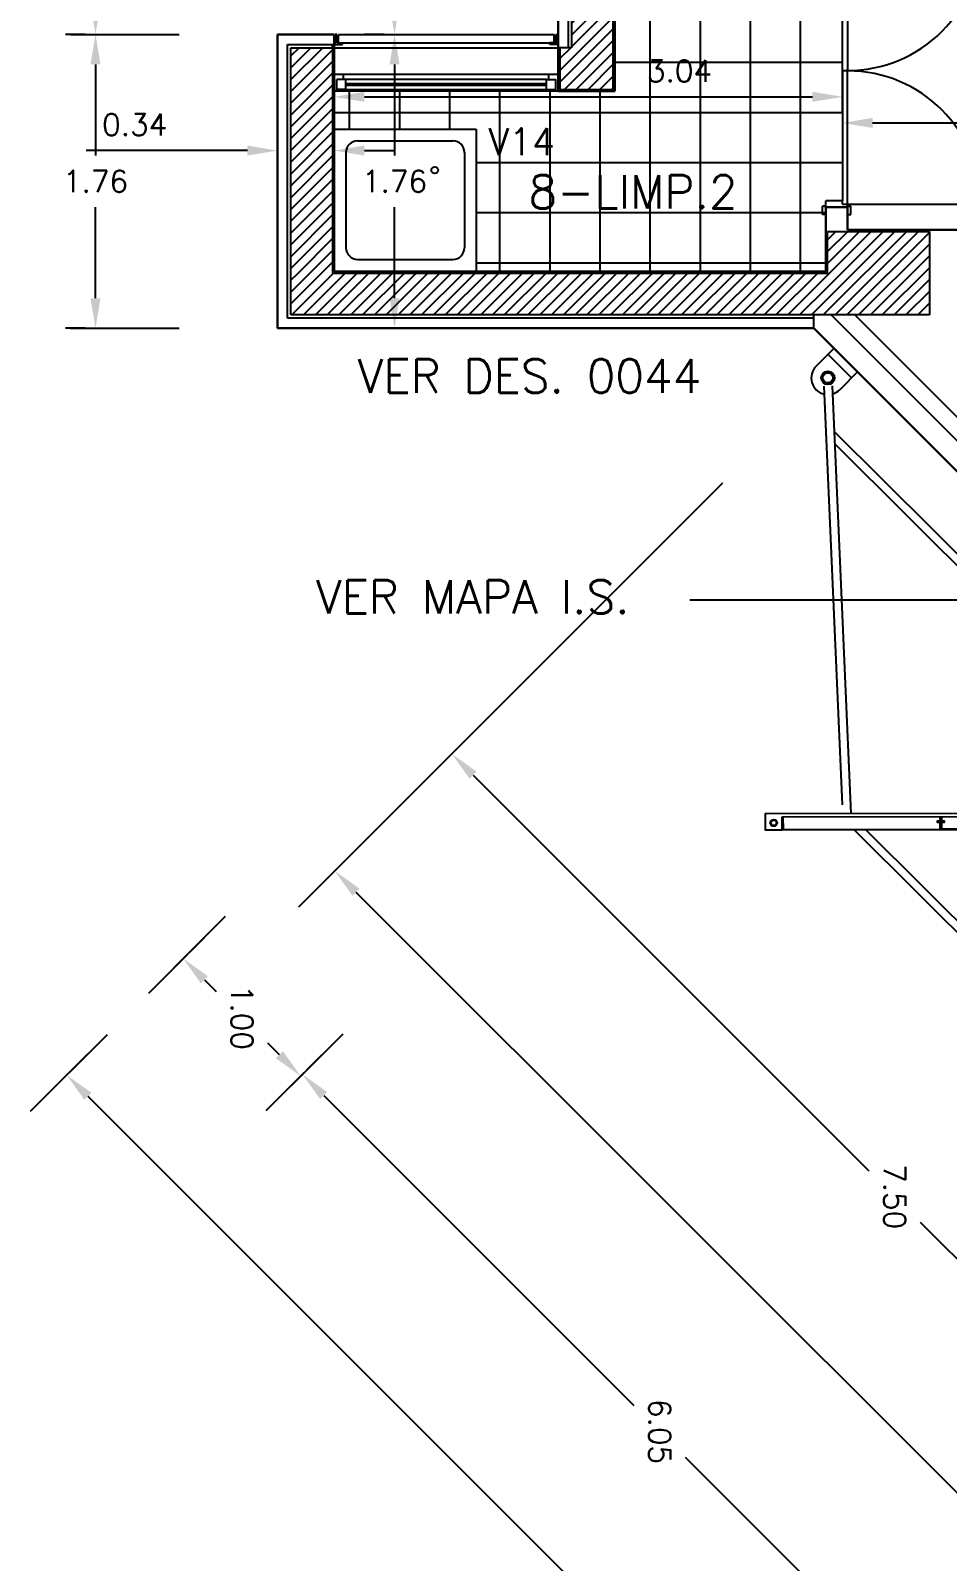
# Model space of a CAD drawing. Extents: x 19.8 to 90.6, y 5.5 to 74.
# Drawn here: x 19.76 to 25.25, y 30.37 to 39.54 of the extents above; entities that cross this region are included whole.
import ezdxf

# ---------------------------------------------------------------- set-up
doc = ezdxf.new("R2010")
doc.units = 0
doc.header["$MEASUREMENT"] = 0
for name, pattern in [('1st floor plan$0$Default', [0]), ('Default', [0]), ('Solid', [0])]:
    doc.linetypes.add(name, pattern=pattern)
doc.layers.get('DEFPOINTS').update_dxf_attribs({"linetype": 'Solid'})
for name, color, linetype in [('1st floor plan$0$1FIN', 15, 'Continuous'), ('1st floor plan$0$2FIN', 7, 'Continuous'), ('1st floor plan$0$CAIX', 52, 'Continuous'), ('1st floor plan$0$Equipment', 92, '1st floor plan$0$Default'), ('1st floor plan$0$ESTR', 92, 'Continuous'), ('1st floor plan$0$FACH', 142, 'Continuous'), ('1st floor plan$0$Hatch', 15, 'Continuous'), ('Dimensions (COTAS)', 212, 'Solid'), ('Text O', 212, 'Default'), ('VAO', 132, 'Default'), ('Xref_Plan', 7, 'Continuous')]:
    doc.layers.add(name, color=color, linetype=linetype)
doc.layers.add('1st floor plan$0$Interior Walls', color=7, linetype='Continuous', lineweight=30)
doc.layers.add('1st floor plan$0$Partitions', color=7, linetype='Continuous', lineweight=30)
doc.layers.add('PAVM', color=8, linetype='Continuous', plot=False)
doc.styles.add('Simplex', font='SIMPLEX.SHX')
doc.dimstyles.get("Standard").update_dxf_attribs({"dimtxt": 0.13, "dimasz": 0.18, "dimexe": 0.18, "dimexo": 0.0625, "dimgap": 0.09, "dimtad": 1, "dimtih": 1, "dimtoh": 1, "dimzin": 0, "dimdsep": 46, "dimtxsty": 'Simplex', "dimcen": 0.09, "dimadec": 0, "dimazin": 0, "dimtfac": 1, "dimtofl": 0, "dimtmove": 0, "dimatfit": 3, "dimfxl": 1, "dimtolj": 1, "dimtzin": 0, "dimarcsym": 0})

# ---------------------------------------------------------------- blocks, each defined once
blk = doc.blocks.new('*D19')
at = {"layer": 'DEFPOINTS', "color": 0}
for p in [(19.9788, 33.2848), (19.8691, 33.1751), (46.9443, 6.0998)]:
    blk.add_point(p, dxfattribs=at)
at = {"layer": 'Dimensions (COTAS)', "color": 0, "lineweight": -2}
for p, q in [((19.9133, 33.2193), (20.1061, 33.4121)), ((20.1061, 33.1575), (33.3614, 19.9022)), ((46.9268, 6.3369), (33.6714, 19.5922)), ((46.9885, 6.144), (47.1813, 6.3369))]:
    blk.add_line(p, q, dxfattribs=at)
at = {"layer": 'Dimensions (COTAS)', "color": 0}
for points in [[(20.1273, 33.1788), (20.0849, 33.1363), (19.9788, 33.2848)], [(46.948, 6.3581), (46.9055, 6.3156), (47.054, 6.2096)]]:
    blk.add_solid(points, dxfattribs=at)
at = {"layer": 'Dimensions (COTAS)', "color": 0, "insert": (33.5164, 19.7472), "char_height": 0.13, "attachment_point": 5, "rotation": 270, "style": 'Simplex'}
blk.add_mtext('\\A1;38.29', dxfattribs=at)
blk = doc.blocks.new('*D20')
at = {"layer": 'DEFPOINTS', "color": 0}
for p in [(23.9492, 36.8731), (21.5836, 34.5076), (50.4657, 10.3566)]:
    blk.add_point(p, dxfattribs=at)
at = {"layer": 'Dimensions (COTAS)', "color": 0, "lineweight": -2}
for p, q in [((23.905, 36.8289), (21.4563, 34.3803)), ((21.7109, 34.3803), (34.6869, 21.4043)), ((47.9728, 8.1183), (34.9969, 21.0943)), ((50.4215, 10.3124), (47.9728, 7.8638))]:
    blk.add_line(p, q, dxfattribs=at)
at = {"layer": 'Dimensions (COTAS)', "color": 0}
for points in [[(21.7321, 34.4015), (21.6897, 34.3591), (21.5836, 34.5076)], [(47.9941, 8.1395), (47.9516, 8.0971), (48.1001, 7.9911)]]:
    blk.add_solid(points, dxfattribs=at)
at = {"layer": 'Dimensions (COTAS)', "color": 0, "insert": (34.8419, 21.2493), "char_height": 0.13, "attachment_point": 5, "rotation": 270, "style": 'Simplex'}
blk.add_mtext('\\A1;37.50', dxfattribs=at)
blk = doc.blocks.new('*D84')
at = {"layer": 'DEFPOINTS', "color": 0}
for p in [(24.6237, 39.1431), (21.581, 38.9868), (24.6237, 38.9868)]:
    blk.add_point(p, dxfattribs=at)
at = {"layer": 'Dimensions (COTAS)', "color": 0, "lineweight": -2}
for p, q in [((21.581, 39.0493), (21.581, 39.3231)), ((24.6237, 39.0493), (24.6237, 39.3231)), ((21.761, 39.1431), (24.4437, 39.1431))]:
    blk.add_line(p, q, dxfattribs=at)
at = {"layer": 'Dimensions (COTAS)', "color": 0}
for points in [[(21.761, 39.1731), (21.761, 39.1131), (21.581, 39.1431)], [(24.4437, 39.1731), (24.4437, 39.1131), (24.6237, 39.1431)]]:
    blk.add_solid(points, dxfattribs=at)
at = {"layer": 'Dimensions (COTAS)', "color": 0, "insert": (23.6478, 39.2981), "char_height": 0.13, "attachment_point": 5, "style": 'Simplex'}
blk.add_mtext('\\A1;3.04', dxfattribs=at)
blk = doc.blocks.new('*D87')
at = {"layer": 'DEFPOINTS', "color": 0}
for p in [(21.3903, 33.289), (21.2799, 33.1785), (25.5578, 28.9005)]:
    blk.add_point(p, dxfattribs=at)
at = {"layer": 'Dimensions (COTAS)', "color": 0, "lineweight": -2}
for p, q in [((21.324, 33.2227), (21.5176, 33.4162)), ((21.5176, 33.1617), (23.3743, 31.305)), ((25.541, 29.1382), (23.6843, 30.995)), ((25.602, 28.9447), (25.7956, 29.1382))]:
    blk.add_line(p, q, dxfattribs=at)
at = {"layer": 'Dimensions (COTAS)', "color": 0}
for points in [[(21.5388, 33.1829), (21.4964, 33.1405), (21.3903, 33.289)], [(25.5622, 29.1595), (25.5198, 29.117), (25.6683, 29.011)]]:
    blk.add_solid(points, dxfattribs=at)
at = {"layer": 'Dimensions (COTAS)', "color": 0, "insert": (23.5293, 31.15), "char_height": 0.13, "attachment_point": 5, "rotation": 270, "style": 'Simplex'}
blk.add_mtext('\\A1;6.05', dxfattribs=at)
blk = doc.blocks.new('*D88')
at = {"layer": 'DEFPOINTS', "color": 0}
for p in [(23.9492, 36.8731), (22.2844, 35.2083), (29.2525, 31.5698)]:
    blk.add_point(p, dxfattribs=at)
at = {"layer": 'Dimensions (COTAS)', "color": 0, "lineweight": -2}
for p, q in [((23.905, 36.8289), (22.1571, 35.081)), ((22.4117, 35.081), (24.781, 32.7117)), ((27.4604, 30.0323), (25.091, 32.4017)), ((29.2083, 31.5256), (27.4604, 29.7777))]:
    blk.add_line(p, q, dxfattribs=at)
at = {"layer": 'Dimensions (COTAS)', "color": 0}
for points in [[(22.4329, 35.1023), (22.3904, 35.0598), (22.2844, 35.2083)], [(27.4816, 30.0535), (27.4392, 30.0111), (27.5877, 29.905)]]:
    blk.add_solid(points, dxfattribs=at)
at = {"layer": 'Dimensions (COTAS)', "color": 0, "insert": (24.936, 32.5567), "char_height": 0.13, "attachment_point": 5, "rotation": 270, "style": 'Simplex'}
blk.add_mtext('\\A1;7.50', dxfattribs=at)
blk = doc.blocks.new('L')
at = {"color": 0}
blk.add_line((0, 0.15), (0, -0.5), dxfattribs=at)
blk = doc.blocks.new('*D91')
at = {"layer": 'DEFPOINTS', "color": 0}
for p in [(20.6762, 33.9823), (20.5762, 33.8822), (21.2799, 33.1785)]:
    blk.add_point(p, dxfattribs=at)
at = {"layer": 'Dimensions (COTAS)', "color": 0, "lineweight": -2}
for p, q in [((20.6204, 33.9264), (20.8035, 34.1096)), ((20.8035, 33.855), (20.8731, 33.7854)), ((21.2527, 33.4059), (21.1831, 33.4754)), ((21.324, 33.2227), (21.5072, 33.4059))]:
    blk.add_line(p, q, dxfattribs=at)
at = {"layer": 'Dimensions (COTAS)', "color": 0}
for points in [[(20.8247, 33.8762), (20.7823, 33.8338), (20.6762, 33.9823)], [(21.2739, 33.4271), (21.2314, 33.3846), (21.3799, 33.2786)]]:
    blk.add_solid(points, dxfattribs=at)
at = {"layer": 'Dimensions (COTAS)', "color": 0, "insert": (21.0281, 33.6304), "char_height": 0.13, "attachment_point": 5, "rotation": 270, "style": 'Simplex'}
blk.add_mtext('\\A1;1.00', dxfattribs=at)
blk = doc.blocks.new('*D93')
at = {"layer": 'DEFPOINTS', "color": 0}
for p in [(21.241, 38.9868), (21.581, 38.9868), (21.581, 38.8213)]:
    blk.add_point(p, dxfattribs=at)
at = {"layer": 'Dimensions (COTAS)', "color": 0, "lineweight": -2}
for p, q in [((21.241, 38.9243), (21.241, 38.6413)), ((21.581, 38.9243), (21.581, 38.6413)), ((21.061, 38.8213), (20.0948, 38.8213)), ((21.761, 38.8213), (21.941, 38.8213))]:
    blk.add_line(p, q, dxfattribs=at)
at = {"layer": 'Dimensions (COTAS)', "color": 0}
for points in [[(21.061, 38.8513), (21.061, 38.7913), (21.241, 38.8213)], [(21.761, 38.8513), (21.761, 38.7913), (21.581, 38.8213)]]:
    blk.add_solid(points, dxfattribs=at)
at = {"layer": 'Dimensions (COTAS)', "color": 0, "insert": (20.386, 38.9763), "char_height": 0.13, "attachment_point": 5, "style": 'Simplex'}
blk.add_mtext('\\A1;0.34', dxfattribs=at)
blk = doc.blocks.new('*D94')
at = {"layer": 'DEFPOINTS', "color": 0}
for p in [(20.1514, 40.1821), (20.1514, 40.1821), (20.1514, 39.5171)]:
    blk.add_point(p, dxfattribs=at)
at = {"layer": 'Dimensions (COTAS)', "color": 0, "lineweight": -2}
for p, q in [((20.1514, 40.1821), (20.1514, 40.3621)), ((20.1514, 40.3621), (20.6376, 40.3621)), ((20.0889, 40.1821), (19.9714, 40.1821)), ((20.1514, 39.6971), (20.1514, 40.0021)), ((20.0889, 39.5171), (19.9714, 39.5171))]:
    blk.add_line(p, q, dxfattribs=at)
at = {"layer": 'Dimensions (COTAS)', "color": 0}
for points in [[(20.1214, 40.0021), (20.1814, 40.0021), (20.1514, 40.1821)], [(20.1214, 39.6971), (20.1814, 39.6971), (20.1514, 39.5171)]]:
    blk.add_solid(points, dxfattribs=at)
at = {"layer": 'Dimensions (COTAS)', "color": 0, "insert": (20.4395, 40.5171), "char_height": 0.13, "attachment_point": 5, "style": 'Simplex'}
blk.add_mtext('\\A1;0.67', dxfattribs=at)
blk = doc.blocks.new('*D95')
at = {"layer": 'DEFPOINTS', "color": 0}
for p in [(20.1514, 39.5171), (20.1514, 39.5171), (20.1514, 37.7571)]:
    blk.add_point(p, dxfattribs=at)
at = {"layer": 'Dimensions (COTAS)', "color": 0, "lineweight": -2}
for p, q in [((20.0889, 39.5171), (19.9714, 39.5171)), ((20.1514, 39.3371), (20.1514, 38.7921)), ((20.1514, 37.9371), (20.1514, 38.4821)), ((20.0889, 37.7571), (19.9714, 37.7571))]:
    blk.add_line(p, q, dxfattribs=at)
at = {"layer": 'Dimensions (COTAS)', "color": 0}
for points in [[(20.1214, 39.3371), (20.1814, 39.3371), (20.1514, 39.5171)], [(20.1214, 37.9371), (20.1814, 37.9371), (20.1514, 37.7571)]]:
    blk.add_solid(points, dxfattribs=at)
at = {"layer": 'Dimensions (COTAS)', "color": 0, "insert": (20.1514, 38.6371), "char_height": 0.13, "attachment_point": 5, "style": 'Simplex'}
blk.add_mtext('\\A1;1.76', dxfattribs=at)
blk = doc.blocks.new('*D96')
at = {"layer": 'DEFPOINTS', "color": 0}
for p in [(21.9416, 39.5171), (21.9416, 39.5171), (21.9416, 37.7571)]:
    blk.add_point(p, dxfattribs=at)
at = {"layer": 'Dimensions (COTAS)', "color": 0, "lineweight": -2}
for p, q in [((21.8791, 39.5171), (21.7616, 39.5171)), ((21.9416, 39.3371), (21.9416, 38.7921)), ((21.9416, 37.9371), (21.9416, 38.4821)), ((21.8791, 37.7571), (21.7616, 37.7571))]:
    blk.add_line(p, q, dxfattribs=at)
at = {"layer": 'Dimensions (COTAS)', "color": 0}
for points in [[(21.9116, 39.3371), (21.9716, 39.3371), (21.9416, 39.5171)], [(21.9116, 37.9371), (21.9716, 37.9371), (21.9416, 37.7571)]]:
    blk.add_solid(points, dxfattribs=at)
at = {"layer": 'Dimensions (COTAS)', "color": 0, "insert": (21.9416, 38.6371), "char_height": 0.13, "attachment_point": 5, "style": 'Simplex'}
blk.add_mtext('\\A1;1.76', dxfattribs=at)
blk = doc.blocks.new('*D97')
at = {"layer": 'DEFPOINTS', "color": 0}
for p in [(21.9416, 40.1821), (21.9416, 40.1821), (21.9416, 39.5171)]:
    blk.add_point(p, dxfattribs=at)
at = {"layer": 'Dimensions (COTAS)', "color": 0, "lineweight": -2}
for p, q in [((21.9416, 40.1821), (21.9416, 40.3621)), ((21.9416, 40.3621), (22.4277, 40.3621)), ((21.8791, 40.1821), (21.7616, 40.1821)), ((21.9416, 39.6971), (21.9416, 40.0021)), ((21.8791, 39.5171), (21.7616, 39.5171))]:
    blk.add_line(p, q, dxfattribs=at)
at = {"layer": 'Dimensions (COTAS)', "color": 0}
for points in [[(21.9116, 40.0021), (21.9716, 40.0021), (21.9416, 40.1821)], [(21.9116, 39.6971), (21.9716, 39.6971), (21.9416, 39.5171)]]:
    blk.add_solid(points, dxfattribs=at)
at = {"layer": 'Dimensions (COTAS)', "color": 0, "insert": (22.2297, 40.5171), "char_height": 0.13, "attachment_point": 5, "style": 'Simplex'}
blk.add_mtext('\\A1;0.67', dxfattribs=at)
blk = doc.blocks.new('*D124')
at = {"layer": 'DEFPOINTS', "color": 0}
for p in [(24.6237, 38.9868), (26.811, 38.9868), (26.811, 38.1817)]:
    blk.add_point(p, dxfattribs=at)
at = {"layer": 'Dimensions (COTAS)', "color": 0, "lineweight": -2}
for p, q in [((24.6237, 39.0493), (24.6237, 39.1668)), ((26.811, 38.2442), (26.811, 39.1668)), ((24.8037, 38.9868), (26.631, 38.9868))]:
    blk.add_line(p, q, dxfattribs=at)
at = {"layer": 'Dimensions (COTAS)', "color": 0}
for points in [[(24.8037, 39.0168), (24.8037, 38.9568), (24.6237, 38.9868)], [(26.631, 39.0168), (26.631, 38.9568), (26.811, 38.9868)]]:
    blk.add_solid(points, dxfattribs=at)
at = {"layer": 'Dimensions (COTAS)', "color": 0, "insert": (25.7174, 39.1418), "char_height": 0.13, "attachment_point": 5, "style": 'Simplex'}
blk.add_mtext('\\A1;2.19', dxfattribs=at)
blk = doc.blocks.new('PD80-13')
at = {"color": 0}
for p, q in [((0, 0), (0, 0.7989)), ((1.6, 0), (1.6, 0.7989)), ((-0.0619, 0.005), (-0.0619, 0.02)), ((-0.0619, 0.02), (-0.0119, 0.02)), ((-0.0619, 0.005), (-0.0569, 0.005)), ((-0.0569, 0), (-0.0569, 0.005)), ((-0.0169, 0), (-0.0169, 0.005)), ((-0.0169, 0.005), (-0.0119, 0.005)), ((-0.0169, 0), (0, 0)), ((-0.0119, 0.005), (-0.0119, 0.02)), ((0, -0.03), (0, 0)), ((0, 0), (0.8, 0)), ((1.6, 0), (0.8, 0)), ((1.6, -0.03), (1.6, 0)), ((1.6169, 0), (1.6, 0)), ((1.6619, 0.02), (1.6119, 0.02)), ((1.6119, 0.005), (1.6119, 0.02)), ((1.6169, 0.005), (1.6119, 0.005)), ((1.6169, 0), (1.6169, 0.005)), ((1.6619, 0.005), (1.6569, 0.005)), ((1.6569, 0), (1.6569, 0.005)), ((1.6619, 0.005), (1.6619, 0.02)), ((0, -0.03), (0.02, -0.03)), ((0.02, -0.03), (0.02, -0.13)), ((0.8, -0.03), (0.02, -0.03)), ((0.8, 0), (0.8, -0.03)), ((0.8, 0), (0.8, -0.03)), ((0.8, -0.03), (1.58, -0.03)), ((1.58, -0.03), (1.58, -0.13)), ((1.6, -0.03), (1.58, -0.03)), ((-0.0619, -0.135), (-0.0619, -0.15)), ((-0.0619, -0.135), (-0.0569, -0.135)), ((-0.0619, -0.15), (-0.0119, -0.15)), ((-0.0569, -0.13), (-0.0569, -0.135)), ((-0.0169, -0.13), (-0.0169, -0.135)), ((-0.0169, -0.13), (0.02, -0.13)), ((-0.0169, -0.135), (-0.0119, -0.135)), ((-0.0119, -0.135), (-0.0119, -0.15)), ((1.6169, -0.13), (1.58, -0.13)), ((1.6169, -0.135), (1.6119, -0.135)), ((1.6119, -0.135), (1.6119, -0.15)), ((1.6619, -0.15), (1.6119, -0.15)), ((1.6169, -0.13), (1.6169, -0.135)), ((1.6569, -0.13), (1.6569, -0.135)), ((1.6619, -0.135), (1.6569, -0.135)), ((1.6619, -0.135), (1.6619, -0.15))]:
    blk.add_line(p, q, dxfattribs=at)
for centre, start, end in [((0, 0), 360, 90), ((1.6, 0), 90, 180)]:
    blk.add_arc(centre, 0.7989, start, end, dxfattribs=at)
blk = doc.blocks.new('1st floor plan$0$BRISE 1')
at = {"layer": '1st floor plan$0$FACH'}
for p, q in [((-0.0916, 0.1), (-2.6512, 2.6596)), ((-0.0209, 0.1), (-2.5804, 2.6596)), ((2.0917, 0.1088), (-0.4591, 2.6596)), ((2.1624, 0.1088), (-0.3884, 2.6596)), ((-0.1783, 2.6585), (-0.0731, 0.1522)), ((-0.1284, 2.6606), (-0.0209, 0.1)), ((2.4965, 0.1905), (2.6379, 0.0491)), ((-0.4328, 0.08), (2.4172, 0.08)), ((2.6732, 0.0845), (2.5672, -0.0216))]:
    blk.add_line(p, q, dxfattribs=at)
at = {"layer": '1st floor plan$0$FACH', "color": 7}
for p, q in [((0.5172, 0), (0.5172, 0.08)), ((1.4672, 0), (1.4672, 0.08))]:
    blk.add_line(p, q, dxfattribs=at)
at = {"layer": '1st floor plan$0$FACH'}
for points in [[(2.4059, 0.1), (2.5318, 0.2259), (2.6732, 0.0845)], [(-0.4328, 0), (-0.5328, 0), (-0.5328, 0.1), (2.5672, 0.1), (2.5672, 0), (2.4172, 0)], [(0.5122, 0.045), (0.4972, 0.045), (0.4972, 0.055), (0.5122, 0.055)], [(0.5222, 0.055), (0.5372, 0.055), (0.5372, 0.045), (0.5222, 0.045)], [(1.4622, 0.045), (1.4472, 0.045), (1.4472, 0.055), (1.4622, 0.055)], [(1.4722, 0.055), (1.4872, 0.055), (1.4872, 0.045), (1.4722, 0.045)]]:
    blk.add_lwpolyline(points, dxfattribs=at)
at = {"layer": '1st floor plan$0$FACH', "color": 7}
for points in [[(2.4172, 0.08), (2.4172, 0), (-0.4328, 0), (-0.4328, 0.08)], [(-0.4278, 0.08), (-0.4278, 0.005), (0.5122, 0.005), (0.5122, 0.08)], [(1.4622, 0.08), (1.4622, 0.005), (0.5222, 0.005), (0.5222, 0.08)], [(2.4122, 0.08), (2.4122, 0.005), (1.4722, 0.005), (1.4722, 0.08)]]:
    blk.add_lwpolyline(points, dxfattribs=at)
for centre, radius in [((-0.4831, 0.0444), 0.0206), ((-0.4831, 0.0444), 0.0166), ((2.4965, 0.0491), 0.04), ((2.4965, 0.0491), 0.03)]:
    blk.add_circle(centre, radius, dxfattribs=at)
at = {"layer": '1st floor plan$0$FACH'}
for start, end in [(209.41426, 257.48964), (286.44552, 315)]:
    blk.add_arc((2.4965, 0.0491), 0.1, start, end, dxfattribs=at)
blk = doc.blocks.new('*X438')
at = {"color": 0, "linetype": 'ByBlock'}
for p, q in [((-25.2673, -3.9127), (-25.0764, -3.7218)), ((-25.2673, -3.842), (-25.1471, -3.7218)), ((-25.2673, -3.7712), (-25.2178, -3.7218)), ((-25.2673, -3.9834), (-25.0173, -3.7334)), ((-25.2673, -4.0541), (-25.0173, -3.8041)), ((-25.2673, -4.1248), (-25.0173, -3.8748)), ((-25.2673, -4.1955), (-25.0173, -3.9455)), ((-25.2673, -4.2662), (-25.0173, -4.0162)), ((-25.2673, -4.3369), (-25.0173, -4.0869)), ((-25.2673, -4.4076), (-25.0173, -4.1576)), ((-25.2673, -4.4784), (-25.0173, -4.2284)), ((-25.2673, -4.5491), (-25.0173, -4.2991)), ((-25.2673, -4.6198), (-25.0173, -4.3698)), ((-25.2673, -4.6905), (-25.0173, -4.4405)), ((-25.2673, -4.7612), (-25.0173, -4.5112)), ((-25.2673, -4.8319), (-25.0173, -4.5819)), ((-25.2673, -4.9026), (-25.0173, -4.6526)), ((-25.2673, -4.9733), (-25.0173, -4.7233)), ((-25.2673, -5.044), (-25.0173, -4.794)), ((-25.2243, -5.0718), (-25.0173, -4.8647)), ((-25.1536, -5.0718), (-25.0173, -4.9355)), ((-25.0829, -5.0718), (-25.0173, -5.0062))]:
    blk.add_line(p, q, dxfattribs=at)
blk = doc.blocks.new('*X439')
at = {"color": 0, "linetype": 'ByBlock'}
for p, q in [((-25.2673, -5.2562), (-25.0829, -5.0718)), ((-25.2673, -5.1855), (-25.1536, -5.0718)), ((-25.2673, -5.1147), (-25.2243, -5.0718)), ((-25.2622, -5.3218), (-25.0122, -5.0718)), ((-25.1915, -5.3218), (-24.9415, -5.0718)), ((-25.1208, -5.3218), (-24.8708, -5.0718)), ((-25.0501, -5.3218), (-24.8001, -5.0718)), ((-24.9793, -5.3218), (-24.7293, -5.0718)), ((-24.9086, -5.3218), (-24.6586, -5.0718)), ((-24.8379, -5.3218), (-24.5879, -5.0718)), ((-24.7672, -5.3218), (-24.5172, -5.0718)), ((-24.6965, -5.3218), (-24.4465, -5.0718)), ((-24.6258, -5.3218), (-24.3758, -5.0718)), ((-24.5551, -5.3218), (-24.3051, -5.0718)), ((-24.4844, -5.3218), (-24.2344, -5.0718)), ((-24.4137, -5.3218), (-24.1637, -5.0718)), ((-24.3429, -5.3218), (-24.0929, -5.0718)), ((-24.2722, -5.3218), (-24.0222, -5.0718)), ((-24.2015, -5.3218), (-23.9515, -5.0718)), ((-24.1308, -5.3218), (-23.8808, -5.0718)), ((-24.0601, -5.3218), (-23.8101, -5.0718)), ((-23.9894, -5.3218), (-23.7394, -5.0718)), ((-23.9187, -5.3218), (-23.6687, -5.0718)), ((-23.848, -5.3218), (-23.598, -5.0718)), ((-23.7773, -5.3218), (-23.5273, -5.0718)), ((-23.7065, -5.3218), (-23.4565, -5.0718)), ((-23.6358, -5.3218), (-23.3858, -5.0718)), ((-23.5651, -5.3218), (-23.3151, -5.0718)), ((-23.4944, -5.3218), (-23.2444, -5.0718)), ((-23.4237, -5.3218), (-23.1737, -5.0718)), ((-23.353, -5.3218), (-23.103, -5.0718)), ((-23.2823, -5.3218), (-23.0323, -5.0718)), ((-23.2116, -5.3218), (-22.9616, -5.0718)), ((-23.1409, -5.3218), (-22.8909, -5.0718)), ((-23.0702, -5.3218), (-22.8201, -5.0718)), ((-22.9994, -5.3218), (-22.7494, -5.0718)), ((-22.9287, -5.3218), (-22.6787, -5.0718)), ((-22.858, -5.3218), (-22.608, -5.0718)), ((-22.7873, -5.3218), (-22.5373, -5.0718)), ((-22.7166, -5.3218), (-22.4666, -5.0718)), ((-22.6459, -5.3218), (-22.3959, -5.0718)), ((-22.5752, -5.3218), (-22.3252, -5.0718)), ((-22.5045, -5.3218), (-22.2545, -5.0718)), ((-22.4338, -5.3218), (-22.1838, -5.0718)), ((-22.363, -5.3218), (-22.113, -5.0718)), ((-22.2923, -5.3218), (-22.0546, -5.084)), ((-22.2216, -5.3218), (-22.0546, -5.1547)), ((-22.1509, -5.3218), (-22.0546, -5.2254)), ((-22.0802, -5.3218), (-22.0546, -5.2961))]:
    blk.add_line(p, q, dxfattribs=at)
blk = doc.blocks.new('*X440')
at = {"color": 0, "linetype": 'ByBlock'}
for p, q in [((-22.0546, -5.2961), (-21.5802, -4.8218)), ((-22.0546, -5.2254), (-21.6509, -4.8218)), ((-22.0546, -5.1547), (-21.7216, -4.8218)), ((-22.0546, -5.084), (-21.7923, -4.8218)), ((-22.0546, -5.0133), (-21.863, -4.8218)), ((-22.0546, -4.9426), (-21.9338, -4.8218)), ((-22.0546, -4.8719), (-22.0045, -4.8218)), ((-22.0095, -5.3218), (-21.5095, -4.8218)), ((-21.9388, -5.3218), (-21.4446, -4.8276)), ((-21.8681, -5.3218), (-21.4446, -4.8983)), ((-21.7974, -5.3218), (-21.4446, -4.969)), ((-21.7266, -5.3218), (-21.4446, -5.0397)), ((-21.6559, -5.3218), (-21.4446, -5.1104)), ((-21.5852, -5.3218), (-21.4446, -5.1811)), ((-21.5145, -5.3218), (-21.4446, -5.2518))]:
    blk.add_line(p, q, dxfattribs=at)
blk = doc.blocks.new('*X437')
at = {"color": 0, "linetype": 'ByBlock'}
for p, q in [((-23.5869, -3.0808), (-23.4029, -2.8968)), ((-23.5869, -3.0101), (-23.4736, -2.8968)), ((-23.5869, -2.9394), (-23.5443, -2.8968)), ((-23.5869, -3.1515), (-23.3369, -2.9015)), ((-23.5869, -3.2222), (-23.3369, -2.9722)), ((-23.5869, -3.293), (-23.3369, -3.043)), ((-23.5869, -3.3637), (-23.3369, -3.1137)), ((-23.5869, -3.4344), (-23.3369, -3.1844)), ((-23.5869, -3.5051), (-23.3369, -3.2551)), ((-23.5869, -3.5758), (-23.3369, -3.3258)), ((-23.5869, -3.6465), (-23.3369, -3.3965)), ((-23.5869, -3.7172), (-23.3369, -3.4672)), ((-23.6569, -3.8579), (-23.3369, -3.5379)), ((-23.6569, -3.9286), (-23.3369, -3.6086)), ((-23.6569, -3.7872), (-23.5915, -3.7218)), ((-23.6293, -3.9718), (-23.3369, -3.6794)), ((-23.5586, -3.9718), (-23.3369, -3.7501)), ((-23.4879, -3.9718), (-23.3369, -3.8208)), ((-23.4172, -3.9718), (-23.3369, -3.8915)), ((-23.3465, -3.9718), (-23.3369, -3.9622))]:
    blk.add_line(p, q, dxfattribs=at)
blk = doc.blocks.new('1st floor plan')
at = {"layer": '1st floor plan$0$1FIN'}
for p, q in [((21.586, 39.4571), (21.586, 39.5171)), ((21.596, 39.5171), (21.586, 39.5171)), ((21.596, 39.4671), (21.596, 39.5171)), ((21.606, 39.5171), (22.8964, 39.5171)), ((21.606, 39.4671), (21.606, 39.5171)), ((22.8964, 39.4671), (22.8964, 39.5171)), ((22.9064, 39.5171), (22.9164, 39.5171)), ((22.9064, 39.4671), (22.9064, 39.5171)), ((22.9164, 39.4571), (22.9164, 39.5171)), ((21.586, 39.4571), (21.631, 39.4571)), ((21.596, 39.4671), (21.631, 39.4671)), ((21.631, 39.4671), (22.8964, 39.4671)), ((21.631, 39.4571), (21.631, 39.4671)), ((22.8714, 39.4571), (22.8714, 39.4671)), ((22.9064, 39.4671), (22.8714, 39.4671)), ((22.9164, 39.4571), (22.8714, 39.4571)), ((24.5551, 37.8371), (28.3545, 34.0376)), ((24.6965, 37.8371), (28.4252, 34.1084))]:
    blk.add_line(p, q, dxfattribs=at)
at = {"layer": '1st floor plan$0$2FIN'}
for p, q in [((22.9814, 40.2421), (22.9814, 39.4371)), ((21.301, 37.8171), (21.301, 39.4571)), ((21.301, 39.4571), (21.581, 39.4571)), ((21.571, 39.4371), (21.571, 39.4571)), ((21.581, 39.4371), (22.9214, 39.4371)), ((22.9314, 39.4371), (22.9214, 39.4371)), ((24.4512, 37.8171), (21.301, 37.8171)), ((24.4512, 37.7571), (24.4512, 37.8371))]:
    blk.add_line(p, q, dxfattribs=at)
at = {"layer": '1st floor plan$0$CAIX'}
for p, q in [((22.9214, 39.2771), (21.581, 39.2771)), ((21.651, 39.2471), (21.596, 39.2471)), ((21.596, 39.1771), (21.596, 39.2471)), ((21.636, 39.2471), (21.636, 39.2771)), ((22.8514, 39.2471), (21.651, 39.2471)), ((21.651, 39.1871), (21.651, 39.2471)), ((22.8514, 39.1871), (22.8514, 39.2471)), ((22.8514, 39.2471), (22.9064, 39.2471)), ((22.8664, 39.2471), (22.8664, 39.2771)), ((22.9064, 39.1771), (22.9064, 39.2471)), ((22.9214, 39.1771), (21.581, 39.1771)), ((21.651, 39.1871), (21.596, 39.1871)), ((21.651, 39.2221), (22.8514, 39.2221)), ((21.651, 39.2121), (22.8514, 39.2121)), ((21.651, 39.1871), (22.8514, 39.1871)), ((22.8514, 39.1871), (22.9064, 39.1871))]:
    blk.add_line(p, q, dxfattribs=at)
at = {"layer": '1st floor plan$0$Equipment'}
for p, q in [((21.5806, 38.9496), (22.4306, 38.9496)), ((21.7206, 38.8796), (22.2906, 38.8796)), ((22.4306, 38.9496), (22.4306, 38.0996)), ((21.6506, 38.8096), (21.6506, 38.2396)), ((22.3606, 38.8096), (22.3606, 38.2396)), ((21.7206, 38.1696), (22.2906, 38.1696))]:
    blk.add_line(p, q, dxfattribs=at)
blk.add_circle((22.1823, 38.7035), 0.02, dxfattribs=at)
for centre, start, end in [((21.7206, 38.8096), 90, 180), ((22.2906, 38.8096), 360, 90), ((21.7206, 38.2396), 180, 270), ((22.2906, 38.2396), 270, 360)]:
    blk.add_arc(centre, 0.07, start, end, dxfattribs=at)
at = {"layer": '1st floor plan$0$ESTR'}
for p, q in [((23.0014, 40.2621), (23.0014, 39.4371)), ((23.2514, 39.1871), (23.2514, 40.2621)), ((21.321, 37.8371), (21.321, 39.4371)), ((21.321, 39.4371), (21.571, 39.4371)), ((21.571, 39.4371), (21.571, 38.0871)), ((23.0014, 39.4371), (22.9314, 39.4371)), ((22.9314, 39.4371), (22.9314, 39.1871)), ((22.9314, 39.1871), (23.2514, 39.1871)), ((24.5337, 38.3371), (25.1437, 38.3371)), ((24.5337, 38.0871), (24.5337, 38.3371)), ((25.1437, 38.3371), (25.1437, 37.8371)), ((21.571, 38.0871), (24.5337, 38.0871)), ((25.1437, 37.8371), (21.321, 37.8371))]:
    blk.add_line(p, q, dxfattribs=at)
at = {"layer": '1st floor plan$0$FACH'}
for p, q in [((24.536, 37.6012), (24.6777, 37.46)), ((24.713, 37.4955), (24.6071, 37.3892)), ((24.5127, 37.4096), (24.6219, 34.9035)), ((24.5626, 37.4118), (24.6742, 34.8513)), ((26.8575, 34.8636), (24.5745, 37.1393)), ((26.7867, 34.8635), (24.5777, 37.0655)), ((24.2623, 34.8307), (27.1123, 34.8352))]:
    blk.add_line(p, q, dxfattribs=at)
at = {"layer": '1st floor plan$0$FACH', "color": 7}
blk.add_line((25.2124, 34.7522), (25.2123, 34.8322), dxfattribs=at)
at = {"layer": '1st floor plan$0$FACH'}
for points in [[(24.4654, 37.5304), (24.5713, 37.6366), (24.713, 37.4955)], [(24.2624, 34.7507), (24.1624, 34.7505), (24.1623, 34.8505), (27.2623, 34.8554), (27.2624, 34.7554), (27.1124, 34.7552)], [(25.2074, 34.7972), (25.1924, 34.7971), (25.1923, 34.8071), (25.2073, 34.8072)], [(25.2173, 34.8072), (25.2323, 34.8072), (25.2324, 34.7972), (25.2174, 34.7972)]]:
    blk.add_lwpolyline(points, dxfattribs=at)
at = {"layer": '1st floor plan$0$FACH', "color": 7}
for points in [[(27.1123, 34.8352), (27.1124, 34.7552), (24.2624, 34.7507), (24.2623, 34.8307)], [(24.2673, 34.8307), (24.2674, 34.7557), (25.2074, 34.7572), (25.2073, 34.8322)], [(26.1573, 34.8337), (26.1574, 34.7587), (25.2174, 34.7572), (25.2173, 34.8322)]]:
    blk.add_lwpolyline(points, dxfattribs=at)
for centre, radius in [((24.5363, 37.4598), 0.04), ((24.5363, 37.4598), 0.03), ((24.212, 34.795), 0.0206), ((24.212, 34.795), 0.0166)]:
    blk.add_circle(centre, radius, dxfattribs=at)
at = {"layer": '1st floor plan$0$FACH'}
for start, end in [(135.09079, 257.58043), (286.53631, 315.09079)]:
    blk.add_arc((24.5363, 37.4598), 0.1, start, end, dxfattribs=at)
at = {"layer": '1st floor plan$0$Partitions'}
for p, q in [((23.2614, 39.1771), (23.2614, 40.2521)), ((22.9214, 40.1821), (22.9214, 39.1771)), ((21.241, 37.7571), (21.241, 39.5171)), ((21.241, 39.5171), (21.581, 39.5171)), ((21.581, 39.5171), (21.581, 38.0971)), ((22.9214, 39.1771), (23.2614, 39.1771)), ((24.5237, 38.0971), (24.5237, 38.4827)), ((24.6537, 38.4827), (24.5237, 38.4827)), ((24.6537, 38.4827), (24.6537, 38.3471)), ((24.6537, 38.3471), (25.434, 38.3471)), ((21.581, 38.0971), (24.5237, 38.0971)), ((24.4512, 37.7571), (21.241, 37.7571)), ((28.3545, 33.8538), (24.4512, 37.7571))]:
    blk.add_line(p, q, dxfattribs=at)
at = {"layer": '1st floor plan$0$Hatch', "linetype": 'ByBlock'}
for name in ['*X437', '*X438', '*X440', '*X439']:
    blk.add_blockref(name, (46.5883, 43.1589), dxfattribs=at)
at = {"layer": '1st floor plan$0$Interior Walls', "rotation": 0.09078857204511556}
blk.add_blockref('1st floor plan$0$BRISE 1', (27.3506, 32.096), dxfattribs=at)

msp = doc.modelspace()

# ---------------------------------------------------------------- linework, layer by layer
at = {"layer": 'PAVM'}
for p, q in [((23.4706, 40.2521), (23.4706, 38.0996)), ((23.7706, 40.2521), (23.7706, 38.0996)), ((24.0706, 40.2521), (24.0706, 38.0996)), ((24.3706, 40.2521), (24.3706, 38.0996)), ((23.2614, 39.3499), (24.6237, 39.3499)), ((21.6706, 39.1771), (21.6706, 38.9496)), ((21.9706, 39.1771), (21.9706, 38.9496)), ((22.2706, 39.1771), (22.2706, 38.9496)), ((22.5706, 39.1771), (22.5706, 38.0996)), ((22.8706, 39.1771), (22.8706, 38.0996)), ((23.1706, 39.1771), (23.1706, 38.0996)), ((21.5806, 39.0499), (24.6237, 39.0499)), ((22.4306, 38.7499), (24.6237, 38.7499)), ((22.4306, 38.4499), (24.5237, 38.4499)), ((22.4306, 38.1499), (24.5237, 38.1499))]:
    msp.add_line(p, q, dxfattribs=at)
at = {"layer": 'Text O', "color": 7}
msp.add_line((27.1128, 36.1278), (23.7096, 36.1278), dxfattribs=at)

# ---------------------------------------------------------------- block references
at = {"layer": 'Dimensions (COTAS)', "rotation": 90.00000000000323}
for p in [(20.1514, 39.5171), (20.1514, 37.7571)]:
    msp.add_blockref('L', p, dxfattribs=at)
at = {"layer": 'Dimensions (COTAS)', "xscale": -1, "rotation": 135.0000000000032}
for p in [(22.1814, 35.1054), (21.4743, 34.3983), (20.5762, 33.8822), (19.8691, 33.1751), (21.2799, 33.1785)]:
    msp.add_blockref('L', p, dxfattribs=at)
at = {"layer": 'VAO', "rotation": 269.9999999984854}
msp.add_blockref('PD80-13', (24.6537, 40.0996), dxfattribs=at)
at = {"layer": 'Xref_Plan'}
msp.add_blockref('1st floor plan', (0, 0), dxfattribs=at)

# ---------------------------------------------------------------- texts
at = {"layer": 'Text O', "style": 'Simplex'}
msp.add_text('V14', height=0.16, dxfattribs=at).set_placement((22.5037, 38.7945))
at = {"layer": 'Text O', "color": 7, "style": 'Simplex'}
for s, p in [('8-LIMP.2', (22.7438, 38.4744)), ('VER DES. 0044', (21.7208, 37.3712)), ('VER MAPA I.S.', (21.4709, 36.049))]:
    msp.add_text(s, height=0.2, dxfattribs=at).set_placement(p)

# ---------------------------------------------------------------- dimensions: what is measured, and where the dimension line sits
at = {"layer": 'Dimensions (COTAS)'}
for base, p1, p2, angle, picture, middle in [((20.151379, 40.182089), (20.151379, 39.517088), (20.151379, 40.182089), 90, '*D94', (20.439474, 40.517089)), ((21.94156, 40.18209), (21.94156, 39.51713), (21.94156, 40.18209), 90, '*D97', (22.22965, 40.51709)), ((20.1514, 39.5171), (20.1514, 37.7571), (20.1514, 39.5171), 90, '*D95', (20.1514, 38.6371)), ((21.9416, 39.5171), (21.9416, 37.7571), (21.9416, 39.5171), 90, '*D96', (21.9416, 38.6371)), ((26.811, 38.9868), (24.6237, 38.9868), (26.811, 38.1817), 0, '*D124', (25.7174, 39.1418))]:
    dim = msp.add_linear_dim(base=base, p1=p1, p2=p2, angle=angle, dimstyle='Standard', dxfattribs=at)
    dim.commit()
    dim.dimension.update_dxf_attribs({"geometry": picture, "text_midpoint": middle})
for base, p1, p2, picture, middle in [((24.6237, 39.1431), (21.581, 38.9868), (24.6237, 38.9868), '*D84', (23.6478, 39.1431)), ((21.581, 38.8213), (21.241, 38.9868), (21.581, 38.9868), '*D93', (20.386, 38.8213))]:
    dim = msp.add_linear_dim(base=base, p1=p1, p2=p2, angle=0, dimstyle='Standard', dxfattribs=at)
    dim.commit()
    dim.dimension.update_dxf_attribs({"geometry": picture, "text_midpoint": middle, "dimtype": 160})
for base, p1, p2, picture, middle in [((21.5836, 34.5076), (50.4657, 10.3566), (23.9492, 36.8731), '*D20', (34.8419, 21.2493)), ((22.2844, 35.2083), (29.2525, 31.5698), (23.9492, 36.8731), '*D88', (24.936, 32.5567)), ((20.6762, 33.9823), (21.2799, 33.1785), (20.5762, 33.8822), '*D91', (21.0281, 33.6304)), ((19.9788, 33.2848), (46.9443, 6.0998), (19.8691, 33.1751), '*D19', (33.5164, 19.7472)), ((21.3903, 33.289), (25.5578, 28.9005), (21.2799, 33.1785), '*D87', (23.5293, 31.15))]:
    dim = msp.add_linear_dim(base=base, p1=p1, p2=p2, angle=315, dimstyle='Standard', dxfattribs=at)
    dim.commit()
    dim.dimension.update_dxf_attribs({"geometry": picture, "text_midpoint": middle, "dimtype": 160, "text_rotation": -90})

doc.saveas('drawing.dxf')
